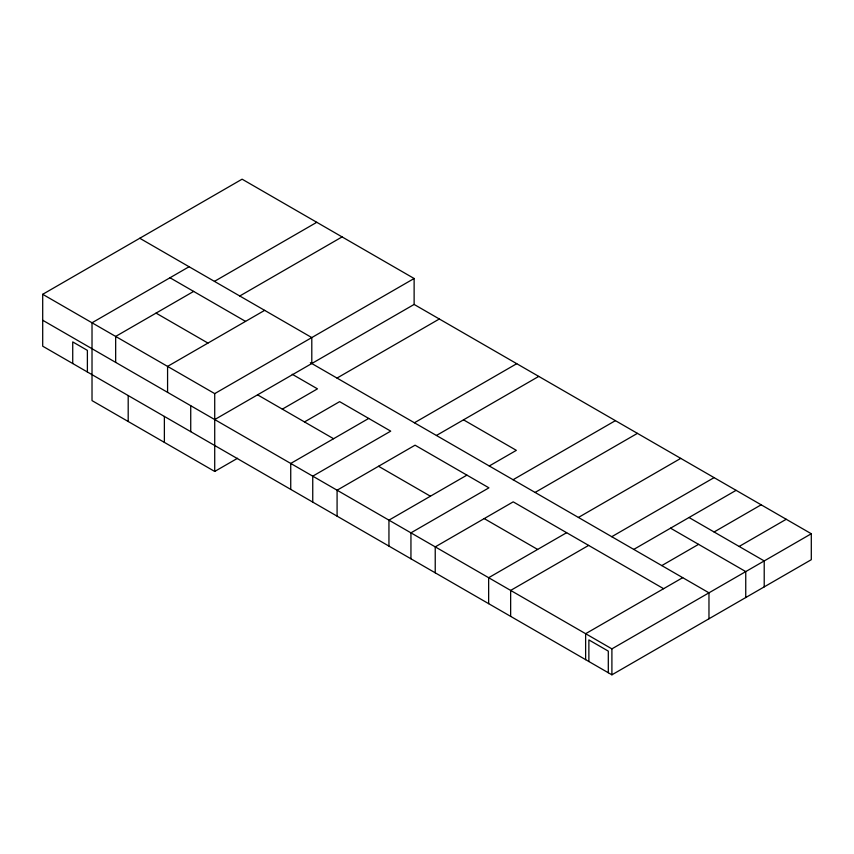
<?xml version="1.0" encoding="UTF-8"?>
<svg xmlns="http://www.w3.org/2000/svg" width="854" height="854" viewBox="0 0 854 854"><rect width="100%" height="100%" fill="white"/><g stroke="black" fill="none" stroke-linecap="round" stroke-linejoin="round"><path stroke-width="1.28" d="M42.7 294.31L242.098 179.18L414.126 278.5L414.126 304.44L811.3 533.75L811.3 559.69L611.902 674.82L42.7 346.19L42.7 294.31L214.717 393.619L414.126 278.5M189.086 266.736L92.018 322.78L92.018 400.611L214.717 471.451L237.561 458.267M193.644 291.406L115.664 336.433L115.664 362.374M214.439 281.372L316.781 222.296M239.76 295.996L342.091 236.91M264.644 310.354L167.576 366.398L167.576 392.349M214.717 419.57L414.126 304.44M282.332 409.141L317.474 388.848L292.217 374.265M336.999 378.076L439.33 318.99M304.494 421.929L339.636 401.647L390.716 431.142L312.745 476.158L312.745 502.099M368.714 418.428L290.734 463.455L290.734 489.395M414.414 422.773L516.745 363.687M436.426 435.476L538.757 376.4M466.914 475.134L388.944 520.15L388.944 546.09M489.267 465.985L516.35 450.346L463.508 419.837M513.073 479.734L615.403 420.648M535.084 492.438L637.415 433.362M578.414 517.46L680.755 458.374M566.629 532.693L488.648 577.72L488.648 603.661M588.63 545.407L510.649 590.424L510.649 616.364M611.752 536.707L714.093 477.621M633.764 549.41L736.095 490.335M714.083 531.989L761.17 504.799M661.786 565.594L698.561 544.35M682.709 577.667L585.63 633.711L585.63 659.651M739.148 546.464L786.235 519.275M42.7 320.25L611.902 648.869L811.3 533.75M689.018 517.513L764.213 560.929L764.213 586.879M670.55 528.178L745.745 571.593L745.745 597.544M139.768 238.266L311.795 337.576L311.795 363.526M169.999 277.763L245.546 321.382M310.344 362.683L708.969 592.825L708.969 618.776M663.611 588.694L513.211 501.853L435.23 546.88L435.23 572.82M156.047 313.108L207.96 343.084M484.207 518.591L537.625 549.432M257.556 394.836L333.572 438.721M378.557 466.273L430.405 496.206M611.902 648.869L611.902 674.82M608.304 672.738L608.304 651.122L588.876 639.913L588.876 661.53M410.945 558.804L410.945 532.853L488.926 487.837L415.065 445.19L337.084 490.217L337.084 516.158M214.717 393.619L214.717 471.451M190.73 405.714L190.73 431.654M164.374 416.442L164.374 442.383M128.196 395.551L128.196 421.502M87.386 371.992L87.386 350.375L72.729 341.91L72.729 363.537"/></g></svg>
